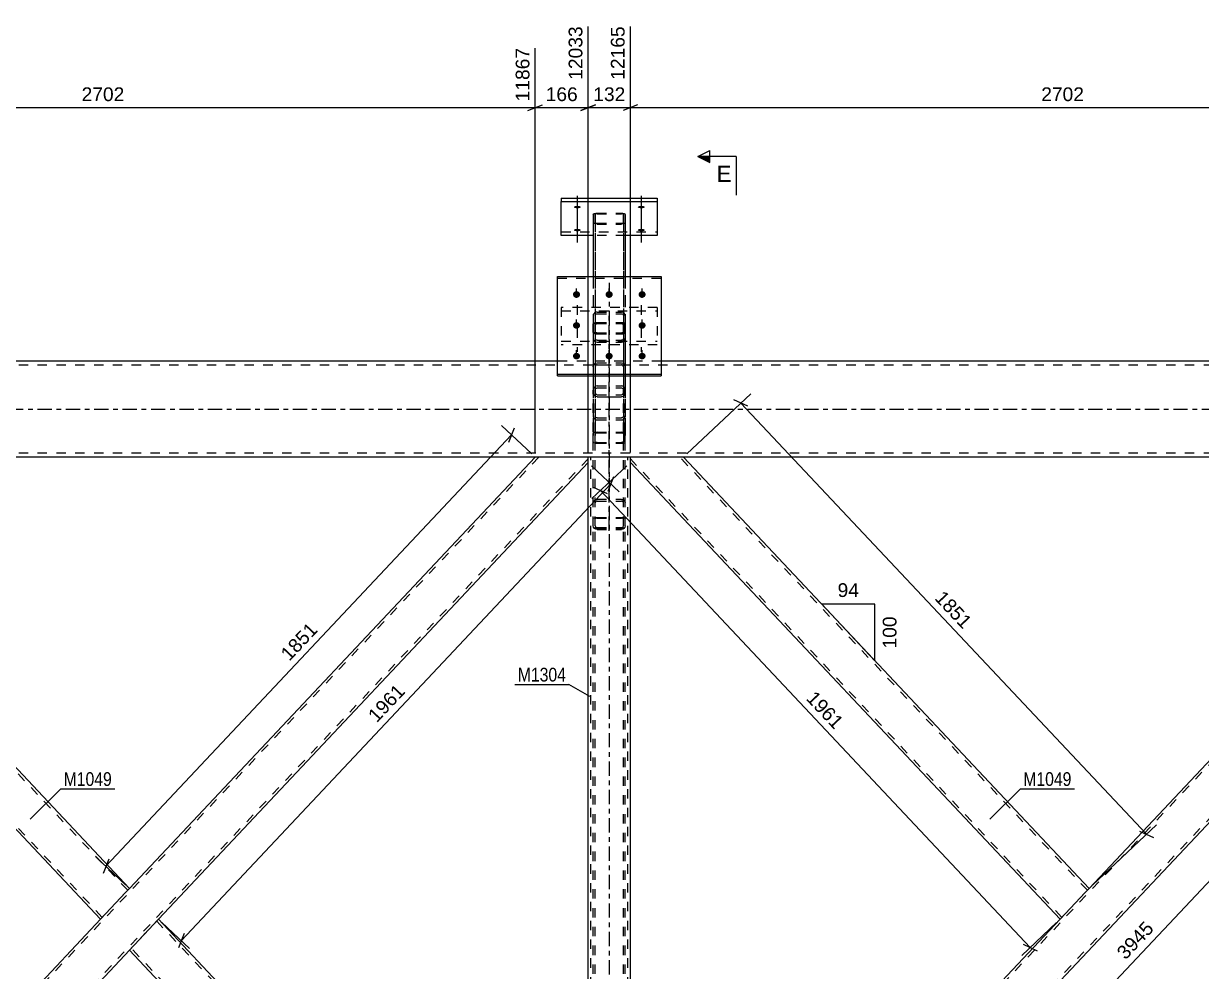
# Model space of a CAD drawing. Header units: millimetres. Extents: x -106 to 1083, y -547 to 294.
# Drawn here: x 681.8 to 927.3, y -117.2 to 80.4 of the extents above; entities that cross this region are included whole.
import ezdxf

# ---------------------------------------------------------------- set-up
doc = ezdxf.new("R2010")
doc.units = ezdxf.units.MM
doc.linetypes.add('DXK_LINE_DOT2', pattern=[3.9198, 1.9599, -1.9599])
doc.linetypes.add('DXK_LINE_DOT3', pattern=[5.9187, 2.979, -0.9799, 0.9799, -0.9799])
doc.styles.add('Arial', font='ARIAL.TTF', dxfattribs={"height": 0.2})
doc.styles.add('Arial Narrow', font='ARIALN.TTF', dxfattribs={"height": 0.2})

# ---------------------------------------------------------------- blocks, each defined once
blk = doc.blocks.new('Part-761556658-1425 - 1390')
at = {"color": 2, "linetype": 'Continuous'}
for p, q in [((793.84, 44.03), (793.84, 43.28)), ((793.84, 44.03), (813.84, 44.03)), ((793.84, 36.21), (793.84, 43.28)), ((793.84, 43.28), (813.84, 43.28)), ((813.84, 44.03), (813.84, 36.21)), ((800.51, 36.21), (793.84, 36.21)), ((813.84, 36.21), (807.17, 36.21))]:
    blk.add_line(p, q, dxfattribs=at)
at = {"color": 7, "linetype": 'DXK_LINE_DOT2'}
for p, q in [((793.84, 36.96), (813.84, 36.96)), ((807.17, 36.21), (800.51, 36.21))]:
    blk.add_line(p, q, dxfattribs=at)
blk = doc.blocks.new('Part-761556658-1579 - 1390')
at = {"color": 7, "linetype": 'DXK_LINE_DOT2'}
for p, q in [((808.23, -10), (799.43, -10)), ((799.43, -11.1), (799.43, -10)), ((799.97, -202.67), (799.97, -10)), ((807.7, -202.67), (807.7, -10)), ((808.23, -11.1), (808.23, -10)), ((799.43, -202.67), (799.43, -200.36)), ((808.23, -202.67), (808.23, -200.36)), ((808.23, -202.67), (799.43, -202.67))]:
    blk.add_line(p, q, dxfattribs=at)
at = {"color": 2, "linetype": 'Continuous'}
for p, q in [((799.43, -200.36), (799.43, -11.1)), ((808.23, -200.36), (808.23, -11.1))]:
    blk.add_line(p, q, dxfattribs=at)
blk = doc.blocks.new('Part-761556658-1434 - 1390')
at = {"color": 7, "linetype": 'DXK_LINE_DOT2'}
for p, q in [((793.84, 21.23), (793.84, 13.41)), ((813.84, 21.23), (793.84, 21.23)), ((793.84, 20.48), (813.84, 20.48)), ((813.84, 21.23), (813.84, 13.41)), ((793.84, 14.16), (813.84, 14.16)), ((813.84, 13.41), (793.84, 13.41))]:
    blk.add_line(p, q, dxfattribs=at)
blk = doc.blocks.new('Part-761556658-1443 - 1390')
at = {"color": 2, "linetype": 'Continuous'}
for p, q in [((793.01, 6.95), (793.01, 27.67)), ((793.01, 27.67), (814.68, 27.67)), ((814.68, 27.67), (814.68, 6.95)), ((793.01, 7.31), (814.68, 7.31)), ((793.01, 6.95), (814.68, 6.95))]:
    blk.add_line(p, q, dxfattribs=at)
at = {"color": 7, "linetype": 'DXK_LINE_DOT2'}
blk.add_line((793.01, 27.31), (814.68, 27.31), dxfattribs=at)
blk = doc.blocks.new('Part-761556658-1486 - 1390')
at = {"color": 7, "linetype": 'DXK_LINE_DOT3'}
blk.add_line((803.84, -14.24), (803.84, -216.15), dxfattribs=at)
at = {"color": 7, "linetype": 'DXK_LINE_DOT2'}
for p, q in [((800.51, -22.85), (800.57, -22.75)), ((800.51, -207.87), (800.51, -22.85)), ((800.57, -22.75), (800.74, -22.66)), ((800.74, -22.66), (801, -22.6)), ((800.94, -22.8), (800.91, -22.85)), ((800.91, -207.87), (800.91, -22.85)), ((801.03, -22.76), (800.94, -22.8)), ((801, -22.6), (801.31, -22.58)), ((801.16, -22.73), (801.03, -22.76)), ((801.31, -22.72), (801.16, -22.73)), ((801.31, -22.58), (806.38, -22.58)), ((801.31, -22.72), (806.38, -22.72)), ((806.38, -22.58), (806.68, -22.6)), ((806.53, -22.73), (806.38, -22.72)), ((806.66, -22.76), (806.53, -22.73)), ((806.74, -22.8), (806.66, -22.76)), ((806.68, -22.6), (806.94, -22.66)), ((806.78, -22.85), (806.74, -22.8)), ((806.78, -207.87), (806.78, -22.85)), ((806.94, -22.66), (807.11, -22.75)), ((807.11, -22.75), (807.18, -22.85)), ((807.18, -207.87), (807.18, -22.85)), ((800.57, -24.69), (800.51, -24.59)), ((800.74, -24.78), (800.57, -24.69)), ((801, -24.84), (800.74, -24.78)), ((800.91, -24.59), (800.94, -24.64)), ((800.94, -24.64), (801.03, -24.68)), ((801.31, -24.86), (801, -24.84)), ((801.03, -24.68), (801.16, -24.71)), ((801.16, -24.71), (801.31, -24.72)), ((801.31, -24.72), (806.38, -24.72)), ((801.31, -24.86), (806.38, -24.86)), ((806.38, -24.72), (806.53, -24.71)), ((806.68, -24.84), (806.38, -24.86)), ((806.53, -24.71), (806.66, -24.68)), ((806.66, -24.68), (806.74, -24.64)), ((806.94, -24.78), (806.68, -24.84)), ((806.74, -24.64), (806.78, -24.59)), ((807.11, -24.69), (806.94, -24.78)), ((807.18, -24.59), (807.11, -24.69)), ((801.31, -196.18), (801, -196.37)), ((801.31, -196.18), (806.38, -196.18)), ((806.68, -196.37), (806.38, -196.18)), ((800.57, -197.73), (800.51, -198.7)), ((800.91, -198.7), (800.94, -198.22)), ((801.16, -197.53), (801.31, -197.44)), ((801.31, -197.44), (806.38, -197.44)), ((806.38, -197.44), (806.53, -197.53)), ((806.74, -198.22), (806.78, -198.7)), ((807.18, -198.7), (807.11, -197.73)), ((800.91, -202.67), (800.51, -202.67)), ((807.18, -202.67), (806.78, -202.67)), ((800.51, -207.87), (800.57, -208.84)), ((800.94, -208.36), (800.91, -207.87)), ((806.78, -207.87), (806.74, -208.36)), ((807.11, -208.84), (807.18, -207.87)), ((801, -210.2), (801.16, -210.29)), ((801.31, -209.13), (801.16, -209.04)), ((801.16, -210.29), (801.31, -210.39)), ((801.31, -209.13), (806.38, -209.13)), ((801.31, -210.39), (806.38, -210.39)), ((806.53, -209.04), (806.38, -209.13)), ((806.38, -210.39), (806.66, -210.21)), ((806.66, -210.21), (806.68, -210.2))]:
    blk.add_line(p, q, dxfattribs=at)
for centre, radius, start, end in [((803.63, -197.96), 3.07, 148.9118, 175.8159), ((804.05, -197.96), 3.07, 4.1841, 31.0882), ((802.47, -198.33), 1.54, 148.9118, 175.8159), ((805.21, -198.33), 1.54, 4.1841, 31.0882), ((802.47, -208.24), 1.54, 184.1841, 211.0882), ((805.21, -208.24), 1.54, 328.9118, 355.8159), ((803.63, -208.61), 3.07, 184.1841, 211.0882), ((804.05, -208.61), 3.07, 328.9118, 355.8159)]:
    blk.add_arc(centre, radius, start, end, dxfattribs=at)
blk = doc.blocks.new('Part-761556658-1487 - 1390')
at = {"color": 7, "linetype": 'DXK_LINE_DOT2'}
for p, q in [((800.57, 4.32), (800.51, 3.99)), ((800.51, -24.31), (800.51, 3.99)), ((800.91, 3.99), (800.94, 4.15)), ((800.91, -24.31), (800.91, 3.99)), ((800.94, 4.15), (801.03, 4.29)), ((801.31, 4.84), (801, 4.78)), ((801.03, 4.29), (801.16, 4.38)), ((801.16, 4.38), (801.31, 4.42)), ((801.31, 4.84), (806.38, 4.84)), ((801.31, 4.42), (806.38, 4.42)), ((806.68, 4.78), (806.38, 4.84)), ((806.38, 4.42), (806.53, 4.38)), ((806.53, 4.38), (806.66, 4.29)), ((806.66, 4.29), (806.74, 4.15)), ((806.74, 4.15), (806.78, 3.99)), ((806.78, -24.31), (806.78, 3.99)), ((807.18, 3.99), (807.11, 4.32)), ((807.18, -24.31), (807.18, 3.99)), ((800.51, -1.4), (800.57, -1.73)), ((800.94, -1.56), (800.91, -1.4)), ((801.03, -1.7), (800.94, -1.56)), ((801, -2.19), (801.31, -2.25)), ((801.16, -1.79), (801.03, -1.7)), ((801.31, -1.83), (801.16, -1.79)), ((801.31, -1.83), (806.38, -1.83)), ((801.31, -2.25), (806.38, -2.25)), ((806.53, -1.79), (806.38, -1.83)), ((806.38, -2.25), (806.68, -2.19)), ((806.66, -1.7), (806.53, -1.79)), ((806.74, -1.56), (806.66, -1.7)), ((806.78, -1.4), (806.74, -1.56)), ((807.11, -1.73), (807.18, -1.4)), ((800.51, -19.55), (800.57, -19.26)), ((800.57, -19.26), (800.74, -19.01)), ((800.74, -19.01), (801, -18.85)), ((800.94, -19.4), (800.91, -19.55)), ((801.03, -19.28), (800.94, -19.4)), ((801, -18.85), (801.31, -18.79)), ((801.16, -19.2), (801.03, -19.28)), ((801.31, -19.17), (801.16, -19.2)), ((801.31, -18.79), (806.38, -18.79)), ((801.31, -19.17), (806.38, -19.17)), ((806.38, -18.79), (806.68, -18.85)), ((806.53, -19.2), (806.38, -19.17)), ((806.66, -19.28), (806.53, -19.2)), ((806.74, -19.4), (806.66, -19.28)), ((806.68, -18.85), (806.94, -19.01)), ((806.78, -19.55), (806.74, -19.4)), ((806.94, -19.01), (807.11, -19.26)), ((807.11, -19.26), (807.18, -19.55)), ((800.57, -24.6), (800.51, -24.31)), ((800.91, -24.31), (800.94, -24.45)), ((800.94, -24.45), (801.03, -24.57)), ((806.66, -24.57), (806.74, -24.45)), ((806.74, -24.45), (806.78, -24.31)), ((807.18, -24.31), (807.11, -24.6)), ((800.74, -24.84), (800.57, -24.6)), ((801, -25), (800.74, -24.84)), ((801.31, -25.06), (801, -25)), ((801.03, -24.57), (801.16, -24.65)), ((801.16, -24.65), (801.31, -24.68)), ((801.31, -24.68), (806.38, -24.68)), ((801.31, -25.06), (806.38, -25.06)), ((806.38, -24.68), (806.53, -24.65)), ((806.68, -25), (806.38, -25.06)), ((806.53, -24.65), (806.66, -24.57)), ((806.94, -24.84), (806.68, -25)), ((807.11, -24.6), (806.94, -24.84))]:
    blk.add_line(p, q, dxfattribs=at)
at = {"color": 7, "linetype": 'DXK_LINE_DOT3'}
blk.add_line((803.84, -25.34), (803.84, 4.71), dxfattribs=at)
at = {"color": 7, "linetype": 'DXK_LINE_DOT2'}
for centre, start, end in [((801.34, 4.02), 114.3146, 159.2368), ((806.34, 4.02), 20.7632, 65.6854), ((801.34, -1.43), 200.7632, 245.6854), ((806.34, -1.43), 294.3146, 339.2368)]:
    blk.add_arc(centre, 0.827, start, end, dxfattribs=at)
blk = doc.blocks.new('Part-761556658-1604 - 1390')
at = {"color": 7, "linetype": 'DXK_LINE_DOT3'}
blk.add_line((803.84, 26.35), (803.84, -15.34), dxfattribs=at)
at = {"color": 7, "linetype": 'DXK_LINE_DOT2'}
for p, q in [((800.51, 17.82), (800.57, 17.92)), ((800.51, 17.82), (800.51, 16.08)), ((800.51, 17.81), (800.51, -5.08)), ((800.57, 17.92), (800.74, 18.01)), ((800.74, 18.01), (801, 18.07)), ((800.94, 17.87), (800.91, 17.82)), ((800.91, 16.08), (800.91, 17.82)), ((800.91, 17.82), (800.91, -5.08)), ((801.02, 17.91), (800.94, 17.87)), ((801, 18.07), (801.31, 18.09)), ((801.15, 17.94), (801.02, 17.91)), ((801.31, 17.95), (801.15, 17.94)), ((801.31, 18.09), (806.37, 18.09)), ((801.31, 17.95), (806.37, 17.95)), ((806.37, 18.09), (806.68, 18.07)), ((806.53, 17.94), (806.37, 17.95)), ((806.66, 17.91), (806.53, 17.94)), ((806.74, 17.87), (806.66, 17.91)), ((806.68, 18.07), (806.94, 18.01)), ((806.77, 17.82), (806.74, 17.87)), ((806.77, 16.08), (806.77, 17.82)), ((806.77, 17.82), (806.78, -5.08)), ((806.94, 18.01), (807.11, 17.92)), ((807.11, 17.92), (807.17, 17.82)), ((807.17, 16.08), (807.17, 17.82)), ((807.17, 17.82), (807.18, -5.08)), ((800.51, 16.08), (800.51, -6.81)), ((800.57, 15.98), (800.51, 16.08)), ((800.74, 15.89), (800.57, 15.98)), ((801, 15.83), (800.74, 15.89)), ((800.91, 16.08), (800.91, -6.81)), ((800.91, 16.08), (800.94, 16.03)), ((800.94, 16.03), (801.02, 15.99)), ((801.31, 15.81), (801, 15.83)), ((801.02, 15.99), (801.15, 15.96)), ((801.15, 15.96), (801.31, 15.95)), ((801.31, 15.95), (806.37, 15.95)), ((801.31, 15.81), (806.37, 15.81)), ((806.37, 15.95), (806.53, 15.96)), ((806.68, 15.83), (806.37, 15.81)), ((806.53, 15.96), (806.66, 15.99)), ((806.66, 15.99), (806.74, 16.03)), ((806.94, 15.89), (806.68, 15.83)), ((806.74, 16.03), (806.77, 16.08)), ((806.77, 16.08), (806.78, -6.81)), ((807.11, 15.98), (806.94, 15.89)), ((807.17, 16.08), (807.11, 15.98)), ((807.17, 16.08), (807.18, -6.81)), ((800.74, -4.89), (800.57, -4.98)), ((801, -4.83), (800.74, -4.89)), ((801.31, -4.81), (801, -4.83)), ((801.31, -4.81), (806.38, -4.81)), ((806.68, -4.83), (806.38, -4.81)), ((806.94, -4.89), (806.68, -4.83)), ((807.11, -4.98), (806.94, -4.89)), ((800.57, -4.98), (800.51, -5.08)), ((800.51, -6.81), (800.51, -5.08)), ((800.51, -6.81), (800.57, -6.92)), ((800.57, -6.92), (800.74, -7.01)), ((800.74, -7.01), (801, -7.07)), ((800.91, -5.08), (800.94, -5.03)), ((800.91, -6.81), (800.91, -5.08)), ((800.94, -6.87), (800.91, -6.81)), ((800.94, -5.03), (801.03, -4.99)), ((801.03, -6.91), (800.94, -6.87)), ((801, -7.07), (801.31, -7.09)), ((801.03, -4.99), (801.16, -4.96)), ((801.16, -6.94), (801.03, -6.91)), ((801.16, -4.96), (801.31, -4.95)), ((801.31, -6.95), (801.16, -6.94)), ((801.31, -4.95), (806.38, -4.95)), ((801.31, -6.95), (806.38, -6.95)), ((801.31, -7.09), (806.38, -7.09)), ((806.38, -4.95), (806.53, -4.96)), ((806.53, -6.94), (806.38, -6.95)), ((806.38, -7.09), (806.68, -7.07)), ((806.53, -4.96), (806.66, -4.99)), ((806.66, -6.91), (806.53, -6.94)), ((806.66, -4.99), (806.74, -5.03)), ((806.74, -6.87), (806.66, -6.91)), ((806.68, -7.07), (806.94, -7.01)), ((806.74, -5.03), (806.78, -5.08)), ((806.78, -6.81), (806.74, -6.87)), ((806.78, -5.08), (806.78, -6.81)), ((806.94, -7.01), (807.11, -6.92)), ((807.18, -5.08), (807.11, -4.98)), ((807.11, -6.92), (807.18, -6.81)), ((807.18, -6.81), (807.18, -5.08))]:
    blk.add_line(p, q, dxfattribs=at)
blk = doc.blocks.new('Part-761556658-1509 - 1390')
at = {"color": 2, "linetype": 'Continuous'}
for p, q in [((703.83, -112.76), (709.87, -106.33)), ((709.87, -106.33), (798.3, -200.36)), ((788.39, -202.67), (703.83, -112.76))]:
    blk.add_line(p, q, dxfattribs=at)
at = {"color": 7, "linetype": 'DXK_LINE_DOT2'}
for p, q in [((799.43, -202.34), (709.51, -106.72)), ((704.2, -112.37), (704.23, -112.34)), ((789.12, -202.67), (704.2, -112.37)), ((798.3, -200.36), (799.43, -201.57)), ((799.43, -202.67), (788.39, -202.67)), ((799.43, -201.57), (799.43, -202.67))]:
    blk.add_line(p, q, dxfattribs=at)
blk = doc.blocks.new('Part-761556658-1562 - 1390')
at = {"color": 7, "linetype": 'DXK_LINE_DOT2'}
for p, q in [((800.57, 19.8), (800.51, 19.51)), ((800.74, 20.04), (800.57, 19.8)), ((801, 20.21), (800.74, 20.04)), ((800.91, 19.51), (800.94, 19.65)), ((800.94, 19.65), (801.03, 19.78)), ((801.31, 20.26), (801, 20.21)), ((801.03, 19.78), (801.16, 19.86)), ((801.16, 19.86), (801.31, 19.89)), ((801.31, 20.26), (806.38, 20.26)), ((801.31, 19.89), (806.38, 19.89)), ((806.68, 20.21), (806.38, 20.26)), ((806.38, 19.89), (806.53, 19.86)), ((806.53, 19.86), (806.66, 19.78)), ((806.66, 19.78), (806.74, 19.65)), ((806.94, 20.04), (806.68, 20.21)), ((806.74, 19.65), (806.78, 19.51)), ((807.11, 19.8), (806.94, 20.04)), ((807.18, 19.51), (807.11, 19.8)), ((800.51, 19.51), (800.51, 6.95)), ((800.91, 19.51), (800.91, 3.45)), ((806.78, 19.51), (806.78, 3.45)), ((807.18, 19.51), (807.18, 6.95)), ((800.51, 14.75), (800.57, 14.46)), ((800.94, 14.61), (800.91, 14.75)), ((806.78, 14.75), (806.74, 14.61)), ((807.11, 14.46), (807.18, 14.75)), ((800.57, 14.46), (800.74, 14.22)), ((800.74, 14.22), (801, 14.06)), ((801.03, 14.48), (800.94, 14.61)), ((801, 14.06), (801.31, 14)), ((801.16, 14.4), (801.03, 14.48)), ((801.31, 14.37), (801.16, 14.4)), ((801.31, 14.37), (806.38, 14.37)), ((801.31, 14), (806.38, 14)), ((806.53, 14.4), (806.38, 14.37)), ((806.38, 14), (806.68, 14.06)), ((806.66, 14.48), (806.53, 14.4)), ((806.74, 14.61), (806.66, 14.48)), ((806.68, 14.06), (806.94, 14.22)), ((806.94, 14.22), (807.11, 14.46)), ((800.51, 8.84), (800.57, 9.17)), ((800.94, 9), (800.91, 8.84)), ((801.03, 9.14), (800.94, 9)), ((801, 9.63), (801.31, 9.69)), ((801.16, 9.23), (801.03, 9.14)), ((801.31, 9.27), (801.16, 9.23)), ((801.31, 9.69), (806.38, 9.69)), ((801.31, 9.27), (806.38, 9.27)), ((806.38, 9.69), (806.68, 9.63)), ((806.53, 9.23), (806.38, 9.27)), ((806.66, 9.14), (806.53, 9.23)), ((806.74, 9), (806.66, 9.14)), ((806.78, 8.84), (806.74, 9)), ((807.11, 9.17), (807.18, 8.84)), ((800.91, 3.45), (800.94, 3.29)), ((800.94, 3.29), (801.03, 3.15)), ((801.03, 3.15), (801.16, 3.06)), ((801.16, 3.06), (801.31, 3.02)), ((801.31, 3.02), (806.38, 3.02)), ((806.38, 3.02), (806.53, 3.06)), ((806.53, 3.06), (806.66, 3.15)), ((806.66, 3.15), (806.74, 3.29)), ((806.74, 3.29), (806.78, 3.45))]:
    blk.add_line(p, q, dxfattribs=at)
at = {"color": 7, "linetype": 'DXK_LINE_DOT3'}
blk.add_line((803.84, 2.72), (803.84, 20.55), dxfattribs=at)
at = {"color": 2, "linetype": 'Continuous'}
for p, q in [((800.51, 6.95), (800.51, 3.45)), ((807.18, 6.95), (807.18, 3.45)), ((800.57, 3.12), (800.51, 3.45)), ((801.31, 2.6), (801, 2.66)), ((801.31, 2.6), (806.38, 2.6)), ((806.68, 2.66), (806.38, 2.6)), ((807.18, 3.45), (807.11, 3.12))]:
    blk.add_line(p, q, dxfattribs=at)
at = {"color": 7, "linetype": 'DXK_LINE_DOT2'}
for centre, start, end in [((801.34, 8.87), 114.32, 159.2417), ((806.34, 8.87), 20.7583, 65.68)]:
    blk.add_arc(centre, 0.827, start, end, dxfattribs=at)
at = {"color": 2, "linetype": 'Continuous'}
for centre, start, end in [((801.34, 3.42), 200.7583, 245.68), ((806.34, 3.42), 294.32, 339.2417)]:
    blk.add_arc(centre, 0.827, start, end, dxfattribs=at)
blk = doc.blocks.new('Part-761556658-1619 - 1390')
at = {"color": 7, "linetype": 'DXK_LINE_DOT2'}
for p, q in [((800.51, 40.62), (800.57, 40.72)), ((800.51, 40.62), (800.51, 38.88)), ((800.57, 40.72), (800.74, 40.81)), ((800.74, 40.81), (801, 40.87)), ((800.94, 40.67), (800.91, 40.62)), ((800.91, 38.88), (800.91, 40.62)), ((800.91, 40.62), (800.91, 17.7)), ((801.02, 40.71), (800.94, 40.67)), ((801, 40.87), (801.31, 40.89)), ((801.15, 40.74), (801.02, 40.71)), ((801.31, 40.75), (801.15, 40.74)), ((801.31, 40.89), (806.37, 40.89)), ((801.31, 40.75), (806.37, 40.75)), ((806.37, 40.89), (806.68, 40.87)), ((806.53, 40.74), (806.37, 40.75)), ((806.66, 40.71), (806.53, 40.74)), ((806.74, 40.67), (806.66, 40.71)), ((806.68, 40.87), (806.94, 40.81)), ((806.77, 40.62), (806.74, 40.67)), ((806.77, 38.88), (806.77, 40.62)), ((806.77, 40.62), (806.78, 17.7)), ((806.94, 40.81), (807.11, 40.72)), ((807.11, 40.72), (807.17, 40.62)), ((807.17, 40.62), (807.17, 38.88)), ((800.51, 38.88), (800.51, 15.97)), ((800.57, 38.78), (800.51, 38.88)), ((800.74, 38.69), (800.57, 38.78)), ((801, 38.63), (800.74, 38.69)), ((800.91, 38.88), (800.91, 15.97)), ((800.91, 38.88), (800.94, 38.83)), ((800.94, 38.83), (801.02, 38.79)), ((801.31, 38.61), (801, 38.63)), ((801.02, 38.79), (801.15, 38.76)), ((801.15, 38.76), (801.31, 38.75)), ((801.31, 38.75), (806.37, 38.75)), ((801.31, 38.61), (806.37, 38.61)), ((806.37, 38.75), (806.53, 38.76)), ((806.68, 38.63), (806.37, 38.61)), ((806.53, 38.76), (806.66, 38.79)), ((806.66, 38.79), (806.74, 38.83)), ((806.94, 38.69), (806.68, 38.63)), ((806.74, 38.83), (806.77, 38.88)), ((806.77, 38.88), (806.78, 15.97)), ((807.11, 38.78), (806.94, 38.69)), ((807.17, 38.88), (807.11, 38.78)), ((807.17, 38.88), (807.18, 15.97)), ((800.51, 27.67), (800.51, 17.7)), ((807.17, 27.67), (807.18, 17.7)), ((800.57, 17.81), (800.51, 17.7)), ((800.51, 15.97), (800.51, 17.7)), ((800.74, 17.9), (800.57, 17.81)), ((801, 17.96), (800.74, 17.9)), ((800.91, 17.7), (800.94, 17.75)), ((800.91, 15.97), (800.91, 17.7)), ((800.94, 17.75), (801.03, 17.8)), ((801.31, 17.98), (801, 17.96)), ((801.03, 17.8), (801.16, 17.83)), ((801.16, 17.83), (801.31, 17.84)), ((801.31, 17.98), (806.38, 17.98)), ((801.31, 17.84), (806.38, 17.84)), ((806.68, 17.96), (806.38, 17.98)), ((806.38, 17.84), (806.53, 17.83)), ((806.53, 17.83), (806.66, 17.8)), ((806.66, 17.8), (806.74, 17.76)), ((806.94, 17.9), (806.68, 17.96)), ((806.74, 17.76), (806.78, 17.7)), ((806.78, 17.7), (806.78, 15.97)), ((807.11, 17.81), (806.94, 17.9)), ((807.18, 17.7), (807.11, 17.81)), ((807.18, 15.97), (807.18, 17.7)), ((800.51, 15.97), (800.57, 15.86)), ((800.57, 15.86), (800.74, 15.78)), ((800.74, 15.78), (801, 15.72)), ((800.94, 15.92), (800.91, 15.97)), ((801.03, 15.87), (800.94, 15.92)), ((801, 15.72), (801.31, 15.7)), ((801.16, 15.84), (801.03, 15.87)), ((801.31, 15.83), (801.16, 15.84)), ((801.31, 15.83), (806.38, 15.83)), ((801.31, 15.7), (806.38, 15.7)), ((806.53, 15.84), (806.38, 15.83)), ((806.38, 15.7), (806.68, 15.72)), ((806.66, 15.87), (806.53, 15.84)), ((806.74, 15.92), (806.66, 15.87)), ((806.68, 15.72), (806.94, 15.78)), ((806.78, 15.97), (806.74, 15.92)), ((806.94, 15.78), (807.11, 15.87)), ((807.11, 15.87), (807.18, 15.97))]:
    blk.add_line(p, q, dxfattribs=at)
at = {"color": 2, "linetype": 'Continuous'}
for p, q in [((800.51, 40.61), (800.51, 27.67)), ((807.17, 40.61), (807.17, 27.67))]:
    blk.add_line(p, q, dxfattribs=at)
blk = doc.blocks.new('Part-761556658-1679 - 1390')
at = {"color": 2, "linetype": 'Continuous'}
for p, q in [((793.01, 10), (414.68, 10)), ((1035.51, 10), (814.68, 10)), ((1035.51, -10), (83.17, -10))]:
    blk.add_line(p, q, dxfattribs=at)
at = {"color": 7, "linetype": 'DXK_LINE_DOT2'}
for p, q in [((814.68, 10), (793.01, 10)), ((1035.51, 9.2), (45.43, 9.2)), ((1035.51, -9.2), (45.43, -9.2))]:
    blk.add_line(p, q, dxfattribs=at)
at = {"color": 7, "linetype": 'DXK_LINE_DOT3'}
blk.add_line((45.43, 0), (1035.51, 0), dxfattribs=at)
blk = doc.blocks.new('Bolt-761556658-1749 - 1390')
at = {"color": 1, "linetype": 'DXK_LINE_DOT2'}
for p, q in [((797.17, 21.66), (797.17, 16.77)), ((797.17, 16.87), (797.17, 11.98))]:
    blk.add_line(p, q, dxfattribs=at)
blk = doc.blocks.new('Bolt-761556658-1752 - 1390')
at = {"linetype": 'Continuous'}
for points in [[(797.17, 42.39), (797.33, 42.38), (797.47, 42.37), (797.61, 42.34), (797.72, 42.31), (797.81, 42.26), (797.87, 42.22), (797.9, 42.16), (797.9, 42.11), (797.87, 42.06), (797.81, 42.01), (797.72, 41.97), (797.61, 41.94), (797.47, 41.91), (797.33, 41.89), (797.17, 41.89), (797.02, 41.89), (796.88, 41.91), (796.74, 41.94), (796.63, 41.97), (796.54, 42.01), (796.48, 42.06), (796.45, 42.11), (796.45, 42.16), (796.48, 42.22), (796.54, 42.26), (796.63, 42.31), (796.74, 42.34), (796.88, 42.37), (797.02, 42.38)], [(797.17, 37.6), (797.33, 37.6), (797.47, 37.58), (797.61, 37.55), (797.72, 37.52), (797.81, 37.48), (797.87, 37.43), (797.9, 37.38), (797.9, 37.32), (797.87, 37.27), (797.81, 37.22), (797.72, 37.18), (797.61, 37.15), (797.47, 37.12), (797.33, 37.1), (797.17, 37.1), (797.02, 37.1), (796.88, 37.12), (796.74, 37.15), (796.63, 37.18), (796.54, 37.22), (796.48, 37.27), (796.45, 37.32), (796.45, 37.38), (796.48, 37.43), (796.54, 37.48), (796.63, 37.52), (796.74, 37.55), (796.88, 37.58), (797.02, 37.6)]]:
    blk.add_hatch(color=1, dxfattribs=at).paths.add_polyline_path(points)
at = {"color": 1, "linetype": 'Continuous'}
for p, q in [((797.17, 44.46), (797.17, 39.57)), ((797.17, 39.67), (797.17, 34.78))]:
    blk.add_line(p, q, dxfattribs=at)
blk = doc.blocks.new('Bolt-761556658-1755 - 1390')
at = {"linetype": 'Continuous'}
for points in [[(797.01, 23.23), (796.86, 23.24), (796.71, 23.29), (796.58, 23.36), (796.46, 23.46), (796.37, 23.57), (796.31, 23.7), (796.28, 23.84), (796.28, 23.99), (796.31, 24.13), (796.37, 24.26), (796.46, 24.38), (796.58, 24.47), (796.71, 24.55), (796.86, 24.59), (797.01, 24.61), (797.16, 24.59), (797.31, 24.55), (797.44, 24.47), (797.55, 24.38), (797.64, 24.26), (797.71, 24.13), (797.74, 23.99), (797.74, 23.84), (797.71, 23.7), (797.64, 23.57), (797.55, 23.46), (797.44, 23.36), (797.31, 23.29), (797.16, 23.24)], [(803.81, 23.23), (803.66, 23.24), (803.51, 23.29), (803.38, 23.36), (803.26, 23.46), (803.17, 23.57), (803.11, 23.7), (803.08, 23.84), (803.08, 23.99), (803.11, 24.13), (803.17, 24.26), (803.26, 24.38), (803.38, 24.47), (803.51, 24.55), (803.66, 24.59), (803.81, 24.61), (803.96, 24.59), (804.11, 24.55), (804.24, 24.47), (804.35, 24.38), (804.44, 24.26), (804.51, 24.13), (804.54, 23.99), (804.54, 23.84), (804.51, 23.7), (804.44, 23.57), (804.35, 23.46), (804.24, 23.36), (804.11, 23.29), (803.96, 23.24)], [(810.68, 23.23), (810.52, 23.24), (810.38, 23.29), (810.24, 23.36), (810.13, 23.46), (810.04, 23.57), (809.98, 23.7), (809.95, 23.84), (809.95, 23.99), (809.98, 24.13), (810.04, 24.26), (810.13, 24.38), (810.24, 24.47), (810.38, 24.55), (810.52, 24.59), (810.68, 24.61), (810.83, 24.59), (810.97, 24.55), (811.11, 24.47), (811.22, 24.38), (811.31, 24.26), (811.37, 24.13), (811.4, 23.99), (811.4, 23.84), (811.37, 23.7), (811.31, 23.57), (811.22, 23.46), (811.11, 23.36), (810.97, 23.29), (810.83, 23.24)], [(797.01, 16.77), (796.86, 16.79), (796.71, 16.83), (796.58, 16.91), (796.46, 17), (796.37, 17.12), (796.31, 17.25), (796.28, 17.39), (796.28, 17.54), (796.31, 17.68), (796.37, 17.81), (796.46, 17.92), (796.58, 18.02), (796.71, 18.09), (796.86, 18.14), (797.01, 18.15), (797.16, 18.14), (797.31, 18.09), (797.44, 18.02), (797.55, 17.92), (797.64, 17.81), (797.71, 17.68), (797.74, 17.54), (797.74, 17.39), (797.71, 17.25), (797.64, 17.12), (797.55, 17), (797.44, 16.91), (797.31, 16.83), (797.16, 16.79)], [(810.68, 16.77), (810.52, 16.79), (810.38, 16.83), (810.24, 16.91), (810.13, 17), (810.04, 17.12), (809.98, 17.25), (809.95, 17.39), (809.95, 17.54), (809.98, 17.68), (810.04, 17.81), (810.13, 17.92), (810.24, 18.02), (810.38, 18.09), (810.52, 18.14), (810.68, 18.15), (810.83, 18.14), (810.97, 18.09), (811.11, 18.02), (811.22, 17.92), (811.31, 17.81), (811.37, 17.68), (811.4, 17.54), (811.4, 17.39), (811.37, 17.25), (811.31, 17.12), (811.22, 17), (811.11, 16.91), (810.97, 16.83), (810.83, 16.79)], [(797.01, 10.38), (796.86, 10.4), (796.71, 10.44), (796.58, 10.52), (796.46, 10.61), (796.37, 10.73), (796.31, 10.86), (796.28, 11), (796.28, 11.15), (796.31, 11.29), (796.37, 11.42), (796.46, 11.53), (796.58, 11.63), (796.71, 11.7), (796.86, 11.75), (797.01, 11.76), (797.16, 11.75), (797.31, 11.7), (797.44, 11.63), (797.55, 11.53), (797.64, 11.42), (797.71, 11.29), (797.74, 11.15), (797.74, 11), (797.71, 10.86), (797.64, 10.73), (797.55, 10.61), (797.44, 10.52), (797.31, 10.44), (797.16, 10.4)], [(803.81, 10.38), (803.66, 10.4), (803.51, 10.44), (803.38, 10.52), (803.26, 10.61), (803.17, 10.73), (803.11, 10.86), (803.08, 11), (803.08, 11.15), (803.11, 11.29), (803.17, 11.42), (803.26, 11.53), (803.38, 11.63), (803.51, 11.7), (803.66, 11.75), (803.81, 11.76), (803.96, 11.75), (804.11, 11.7), (804.24, 11.63), (804.35, 11.53), (804.44, 11.42), (804.51, 11.29), (804.54, 11.15), (804.54, 11), (804.51, 10.86), (804.44, 10.73), (804.35, 10.61), (804.24, 10.52), (804.11, 10.44), (803.96, 10.4)], [(810.68, 10.38), (810.52, 10.4), (810.38, 10.44), (810.24, 10.52), (810.13, 10.61), (810.04, 10.73), (809.98, 10.86), (809.95, 11), (809.95, 11.15), (809.98, 11.29), (810.04, 11.42), (810.13, 11.53), (810.24, 11.63), (810.38, 11.7), (810.52, 11.75), (810.68, 11.76), (810.83, 11.75), (810.97, 11.7), (811.11, 11.63), (811.22, 11.53), (811.31, 11.42), (811.37, 11.29), (811.4, 11.15), (811.4, 11), (811.37, 10.86), (811.31, 10.73), (811.22, 10.61), (811.11, 10.52), (810.97, 10.44), (810.83, 10.4)]]:
    blk.add_hatch(color=1, dxfattribs=at).paths.add_polyline_path(points)
at = {"color": 1, "linetype": 'Continuous'}
for p, q in [((797.01, 23.25), (797.01, 25.15)), ((803.81, 23.25), (803.81, 25.15)), ((810.68, 23.25), (810.68, 25.15)), ((797.01, 16.8), (797.01, 18.69)), ((810.68, 16.8), (810.68, 18.69)), ((797.01, 10.41), (797.01, 12.3)), ((803.81, 10.41), (803.81, 12.3)), ((810.68, 10.41), (810.68, 12.3))]:
    blk.add_line(p, q, dxfattribs=at)
blk = doc.blocks.new('Part-761556658-1817 - 1390')
at = {"color": 2, "linetype": 'Continuous'}
for p, q in [((808.23, -11.1), (808.23, -10)), ((897.79, -106.33), (808.23, -11.1)), ((903.83, -99.91), (819.28, -10)), ((903.83, -99.91), (903.1, -100.69)), ((903.1, -100.69), (897.79, -106.33))]:
    blk.add_line(p, q, dxfattribs=at)
at = {"color": 7, "linetype": 'DXK_LINE_DOT2'}
for p, q in [((819.28, -10), (808.23, -10)), ((898.16, -105.94), (808.23, -10.32)), ((903.47, -100.3), (818.54, -10)), ((903.78, -99.97), (903.1, -100.69)), ((898.16, -105.94), (898.19, -105.91))]:
    blk.add_line(p, q, dxfattribs=at)
blk = doc.blocks.new('Part-761556658-1832 - 1390')
at = {"color": 7, "linetype": 'DXK_LINE_DOT2'}
for p, q in [((989.12, -10), (808.23, -202.34)), ((999.43, -10.32), (818.55, -202.67)), ((999.43, -10), (988.39, -10)), ((903.83, -99.91), (897.79, -106.33)), ((809.36, -200.36), (808.23, -201.57)), ((808.23, -202.67), (808.23, -201.57)), ((819.28, -202.67), (808.23, -202.67))]:
    blk.add_line(p, q, dxfattribs=at)
at = {"color": 2, "linetype": 'Continuous'}
for p, q in [((999.43, -11.1), (819.28, -202.67)), ((988.39, -10), (903.83, -99.91)), ((999.43, -11.1), (999.43, -10)), ((897.79, -106.33), (809.36, -200.36))]:
    blk.add_line(p, q, dxfattribs=at)
blk = doc.blocks.new('Part-761556658-1837 - 1390')
at = {"color": 2, "linetype": 'Continuous'}
for p, q in [((608.23, -11.1), (608.23, -10)), ((697.79, -106.33), (608.23, -11.1)), ((703.83, -99.91), (619.28, -10)), ((703.62, -100.14), (703.1, -100.69)), ((703.83, -99.91), (703.62, -100.14)), ((703.1, -100.69), (697.79, -106.33))]:
    blk.add_line(p, q, dxfattribs=at)
at = {"color": 7, "linetype": 'DXK_LINE_DOT2'}
for p, q in [((619.28, -10), (608.23, -10)), ((698.16, -105.94), (608.23, -10.32)), ((703.47, -100.3), (618.55, -10)), ((703.38, -100.39), (703.1, -100.69)), ((703.62, -100.14), (703.47, -100.3)), ((698.16, -105.94), (698.19, -105.91))]:
    blk.add_line(p, q, dxfattribs=at)
blk = doc.blocks.new('Part-761556658-1842 - 1390')
at = {"color": 7, "linetype": 'DXK_LINE_DOT2'}
for p, q in [((789.12, -10), (608.23, -202.34)), ((799.43, -10.32), (618.55, -202.67)), ((799.43, -10), (788.39, -10)), ((703.83, -99.91), (697.79, -106.33)), ((709.87, -106.33), (703.83, -112.76)), ((619.28, -202.67), (608.23, -202.67))]:
    blk.add_line(p, q, dxfattribs=at)
at = {"color": 2, "linetype": 'Continuous'}
for p, q in [((788.39, -10), (703.83, -99.91)), ((799.43, -11.1), (709.87, -106.33)), ((799.43, -11.1), (799.43, -10)), ((697.79, -106.33), (608.23, -201.57)), ((703.83, -112.76), (619.28, -202.67)), ((608.23, -202.67), (608.23, -201.57))]:
    blk.add_line(p, q, dxfattribs=at)
blk = doc.blocks.new('Bolt-761556658-1903 - 1390')
at = {"color": 1, "linetype": 'DXK_LINE_DOT2'}
for p, q in [((810.51, 21.66), (810.51, 16.77)), ((810.51, 16.87), (810.51, 11.98))]:
    blk.add_line(p, q, dxfattribs=at)
blk = doc.blocks.new('Bolt-761556658-1906 - 1390')
at = {"linetype": 'Continuous'}
for points in [[(810.51, 42.39), (810.66, 42.38), (810.81, 42.37), (810.94, 42.34), (811.05, 42.31), (811.14, 42.26), (811.21, 42.22), (811.24, 42.16), (811.24, 42.11), (811.21, 42.06), (811.14, 42.01), (811.05, 41.97), (810.94, 41.94), (810.81, 41.91), (810.66, 41.89), (810.51, 41.89), (810.36, 41.89), (810.21, 41.91), (810.08, 41.94), (809.96, 41.97), (809.87, 42.01), (809.81, 42.06), (809.78, 42.11), (809.78, 42.16), (809.81, 42.22), (809.87, 42.26), (809.96, 42.31), (810.08, 42.34), (810.21, 42.37), (810.36, 42.38)], [(810.51, 37.6), (810.66, 37.6), (810.81, 37.58), (810.94, 37.55), (811.05, 37.52), (811.14, 37.48), (811.21, 37.43), (811.24, 37.38), (811.24, 37.32), (811.21, 37.27), (811.14, 37.22), (811.05, 37.18), (810.94, 37.15), (810.81, 37.12), (810.66, 37.1), (810.51, 37.1), (810.36, 37.1), (810.21, 37.12), (810.08, 37.15), (809.96, 37.18), (809.87, 37.22), (809.81, 37.27), (809.78, 37.32), (809.78, 37.38), (809.81, 37.43), (809.87, 37.48), (809.96, 37.52), (810.08, 37.55), (810.21, 37.58), (810.36, 37.6)]]:
    blk.add_hatch(color=1, dxfattribs=at).paths.add_polyline_path(points)
at = {"color": 1, "linetype": 'Continuous'}
for p, q in [((810.51, 44.46), (810.51, 39.57)), ((810.51, 39.67), (810.51, 34.78))]:
    blk.add_line(p, q, dxfattribs=at)
blk = doc.blocks.new('StraightDimension-761556658-20602 - 1390')
at = {"color": 7, "linetype": 'Continuous'}
for p, q in [((808.23, -9), (808.23, 79.8)), ((988.39, -9), (988.39, 75.3)), ((809.73, 63.48), (806.73, 62.28)), ((808.23, 62.88), (988.39, 62.88)), ((986.89, 62.28), (989.89, 63.48))]:
    blk.add_line(p, q, dxfattribs=at)
at = {"color": 0, "linetype": 'Continuous'}
blk.add_wipeout([(987.79, 75.9), (983.59, 75.9), (983.59, 63.58), (987.79, 63.58)], dxfattribs=at)
at = {"color": 0}
blk.add_wipeout([(903.36, 63.63), (903.36, 67.83), (893.26, 67.83), (893.26, 63.63)], dxfattribs=at)
at = {"color": 3, "linetype": 'Continuous', "style": 'Arial'}
blk.add_text('14867', height=2.865, rotation=90.0002, dxfattribs=at).set_placement((987.19, 64.18))
at = {"color": 3, "style": 'Arial'}
blk.add_text('2702', height=2.865, dxfattribs=at).set_placement((893.86, 64.23))
blk = doc.blocks.new('StraightDimension-761556658-21757 - 1390')
at = {"color": 7, "linetype": 'Continuous'}
for p, q in [((820, -9.31), (833.34, 3.23)), ((832.73, 0.6), (829.8, 1.96)), ((831.27, 1.28), (915.82, -88.63)), ((904.56, -99.23), (917.9, -86.68)), ((914.36, -87.95), (917.29, -89.31))]:
    blk.add_line(p, q, dxfattribs=at)
at = {"color": 0}
blk.add_wipeout([(877.55, -46.84), (880.61, -43.96), (873.69, -36.61), (870.63, -39.49)], dxfattribs=at)
at = {"color": 3, "style": 'Arial'}
blk.add_text('1851', height=2.865, rotation=-46.7591, dxfattribs=at).set_placement((871.48, -39.51))
blk = doc.blocks.new('StraightDimension-761556658-20604 - 1390')
at = {"color": 7, "linetype": 'Continuous'}
for p, q in [((799.43, -9), (799.43, 79.8)), ((788.39, -9), (788.39, 75.3)), ((786.89, 62.28), (789.89, 63.48)), ((788.39, 62.88), (799.43, 62.88)), ((800.93, 63.48), (797.93, 62.28))]:
    blk.add_line(p, q, dxfattribs=at)
at = {"color": 0}
blk.add_wipeout([(797.85, 63.63), (797.85, 67.83), (789.98, 67.83), (789.98, 63.63)], dxfattribs=at)
at = {"color": 0, "linetype": 'Continuous'}
blk.add_wipeout([(798.83, 80.4), (794.63, 80.4), (794.63, 68.08), (798.83, 68.08)], dxfattribs=at)
at = {"color": 3, "linetype": 'Continuous', "style": 'Arial'}
blk.add_text('12033', height=2.865, rotation=90.0002, dxfattribs=at).set_placement((798.23, 68.68))
at = {"color": 3, "style": 'Arial'}
blk.add_text('166', height=2.865, dxfattribs=at).set_placement((790.58, 64.23))
blk = doc.blocks.new('StraightDimension-761556658-20603 - 1390')
at = {"color": 7, "linetype": 'Continuous'}
for p, q in [((799.43, -9), (799.43, 79.8)), ((808.23, -9), (808.23, 79.8)), ((797.93, 62.28), (800.93, 63.48)), ((799.43, 62.88), (808.23, 62.88)), ((809.73, 63.48), (806.73, 62.28))]:
    blk.add_line(p, q, dxfattribs=at)
at = {"color": 0}
blk.add_wipeout([(807.77, 63.63), (807.77, 67.83), (799.9, 67.83), (799.9, 63.63)], dxfattribs=at)
at = {"color": 0, "linetype": 'Continuous'}
blk.add_wipeout([(807.63, 80.4), (803.43, 80.4), (803.43, 68.08), (807.63, 68.08)], dxfattribs=at)
at = {"color": 3, "linetype": 'Continuous', "style": 'Arial'}
blk.add_text('12165', height=2.865, rotation=90.0002, dxfattribs=at).set_placement((807.03, 68.68))
at = {"color": 3, "style": 'Arial'}
blk.add_text('132', height=2.865, dxfattribs=at).set_placement((800.5, 64.23))
blk = doc.blocks.new('StraightDimension-761556658-20605 - 1390')
at = {"color": 7, "linetype": 'Continuous'}
for p, q in [((608.23, -9), (608.23, 77.58)), ((788.39, -9), (788.39, 75.3)), ((609.73, 63.48), (606.73, 62.28)), ((608.23, 62.88), (788.39, 62.88)), ((786.89, 62.28), (789.89, 63.48))]:
    blk.add_line(p, q, dxfattribs=at)
at = {"color": 0, "linetype": 'Continuous'}
blk.add_wipeout([(787.79, 75.9), (783.59, 75.9), (783.59, 63.58), (787.79, 63.58)], dxfattribs=at)
at = {"color": 0}
blk.add_wipeout([(703.36, 63.63), (703.36, 67.83), (693.26, 67.83), (693.26, 63.63)], dxfattribs=at)
at = {"color": 3, "linetype": 'Continuous', "style": 'Arial'}
blk.add_text('11867', height=2.865, rotation=90.0002, dxfattribs=at).set_placement((787.19, 64.18))
at = {"color": 3, "style": 'Arial'}
blk.add_text('2702', height=2.865, dxfattribs=at).set_placement((693.86, 64.23))
blk = doc.blocks.new('StraightDimension-761556658-21782 - 1390')
at = {"color": 7, "linetype": 'Continuous'}
for p, q in [((1000.16, -11.79), (1007.28, -18.48)), ((825.38, -208.4), (1005.53, -16.84)), ((1004.94, -18.34), (1006.12, -15.33)), ((820.01, -203.35), (827.12, -210.05)), ((825.97, -206.9), (824.78, -209.9))]:
    blk.add_line(p, q, dxfattribs=at)
at = {"color": 0}
blk.add_wipeout([(918.36, -108.43), (915.3, -105.55), (908.39, -112.9), (911.45, -115.78)], dxfattribs=at)
at = {"color": 3, "style": 'Arial'}
blk.add_text('3945', height=2.865, rotation=46.7591, dxfattribs=at).set_placement((911.42, -114.93))
blk = doc.blocks.new('StraightDimension-761556658-21712 - 1390')
at = {"color": 7, "linetype": 'Continuous'}
for p, q in [((787.66, -9.31), (781.4, -3.42)), ((782.88, -6.88), (784.06, -3.87)), ((698.92, -95.29), (783.47, -5.37)), ((703.11, -99.23), (696.84, -93.33)), ((699.51, -93.78), (698.32, -96.79))]:
    blk.add_line(p, q, dxfattribs=at)
at = {"color": 0}
blk.add_wipeout([(744.11, -46.14), (741.05, -43.26), (734.13, -50.62), (737.19, -53.49)], dxfattribs=at)
at = {"color": 3, "style": 'Arial'}
blk.add_text('1851', height=2.865, rotation=46.7591, dxfattribs=at).set_placement((737.16, -52.65))
blk = doc.blocks.new('AngleDimension-761556658-21377 - 1390')
at = {"color": 7, "linetype": 'Continuous'}
for p, q in [((858.07, -51.25), (848.1, -40.65)), ((859.19, -40.65), (848.1, -40.65)), ((859.19, -52.45), (848.1, -40.65)), ((859.19, -52.45), (859.19, -40.65))]:
    blk.add_line(p, q, dxfattribs=at)
at = {"color": 0}
for points in [[(856.47, -39.75), (856.47, -35.55), (850.82, -35.55), (850.82, -39.75)], [(864.29, -42.61), (860.09, -42.61), (860.09, -50.48), (864.29, -50.48)]]:
    blk.add_wipeout(points, dxfattribs=at)
at = {"color": 3, "style": 'Arial'}
blk.add_text('94', height=2.865, dxfattribs=at).set_placement((851.42, -39.15))
blk.add_text('100', height=2.865, rotation=90.0002, dxfattribs=at).set_placement((863.69, -49.88))
blk = doc.blocks.new('StraightDimension-761556658-21741 - 1390')
at = {"color": 7, "linetype": 'Continuous'}
for p, q in [((800.16, -11.79), (805.93, -17.21)), ((803.59, -17.07), (804.77, -14.06)), ((714.62, -110.8), (804.18, -15.57)), ((710.6, -107.02), (716.37, -112.44)), ((715.21, -109.29), (714.03, -112.3))]:
    blk.add_line(p, q, dxfattribs=at)
at = {"color": 0}
blk.add_wipeout([(762.31, -58.99), (759.25, -56.11), (752.34, -63.47), (755.4, -66.35)], dxfattribs=at)
at = {"color": 3, "style": 'Arial'}
blk.add_text('1961', height=2.865, rotation=46.7591, dxfattribs=at).set_placement((755.37, -65.5))
blk = doc.blocks.new('StraightDimension-761556658-21844 - 1390')
at = {"color": 7, "linetype": 'Continuous'}
for p, q in [((807.5, -11.79), (800.23, -18.63)), ((803.44, -17.67), (800.52, -16.3)), ((801.98, -16.98), (891.54, -112.21)), ((897.06, -107.02), (889.79, -113.86)), ((890.07, -111.53), (893, -112.9))]:
    blk.add_line(p, q, dxfattribs=at)
at = {"color": 0}
blk.add_wipeout([(850.76, -67.76), (853.82, -64.88), (846.91, -57.53), (843.85, -60.41)], dxfattribs=at)
at = {"color": 3, "style": 'Arial'}
blk.add_text('1961', height=2.865, rotation=-46.7591, dxfattribs=at).set_placement((844.7, -60.43))
blk = doc.blocks.new('Mark-761556658-20267 - 1390')
at = {"color": 0}
blk.add_wipeout([(900.17, -78.54), (900.17, -75.54), (890.12, -75.54), (890.12, -78.54)], dxfattribs=at)
blk.add_wipeout([(900.17, -78.54), (900.17, -75.54), (890.12, -75.54), (890.12, -78.54)], dxfattribs=at)
at = {"color": 30, "linetype": 'Continuous'}
for p, q in [((883.16, -85.5), (889.52, -79.14)), ((889.52, -79.14), (900.77, -79.14))]:
    blk.add_line(p, q, dxfattribs=at)
at = {"color": 3, "style": 'Arial Narrow'}
blk.add_text('M1049', height=2.863, dxfattribs=at).set_placement((890.12, -78.54))
blk = doc.blocks.new('Mark-761556658-20258 - 1390')
at = {"color": 0}
blk.add_wipeout([(794.82, -56.77), (794.82, -53.77), (784.77, -53.77), (784.77, -56.77)], dxfattribs=at)
blk.add_wipeout([(794.82, -56.77), (794.82, -53.77), (784.77, -53.77), (784.77, -56.77)], dxfattribs=at)
at = {"color": 30, "linetype": 'Continuous'}
for p in [(784.17, -57.37), (799.75, -59.87)]:
    blk.add_line(p, (795.42, -57.37), dxfattribs=at)
at = {"color": 3, "style": 'Arial Narrow'}
blk.add_text('M1304', height=2.863, dxfattribs=at).set_placement((784.77, -56.77))
blk = doc.blocks.new('Mark-761556658-20273 - 1390')
at = {"color": 0}
blk.add_wipeout([(700.18, -78.54), (700.18, -75.54), (690.12, -75.54), (690.12, -78.54)], dxfattribs=at)
blk.add_wipeout([(700.18, -78.54), (700.18, -75.54), (690.12, -75.54), (690.12, -78.54)], dxfattribs=at)
at = {"color": 30, "linetype": 'Continuous'}
for p, q in [((683.16, -85.5), (689.52, -79.14)), ((689.52, -79.14), (700.78, -79.14))]:
    blk.add_line(p, q, dxfattribs=at)
at = {"color": 3, "style": 'Arial Narrow'}
blk.add_text('M1049', height=2.863, dxfattribs=at).set_placement((690.12, -78.54))
blk = doc.blocks.new('SectionMark-761556658-22775 - 1390')
at = {"linetype": 'Continuous'}
for points in [[(824.81, 52.65), (824.81, 51.4), (822.31, 52.65)], [(824.81, -234.47), (824.81, -235.72), (822.31, -235.72)]]:
    blk.add_hatch(color=6, dxfattribs=at).paths.add_polyline_path(points)
at = {"color": 6, "linetype": 'Continuous'}
for p, q in [((822.31, 52.65), (824.81, 53.9)), ((830.31, 52.65), (822.31, 52.65)), ((822.31, 52.65), (824.81, 51.4)), ((824.81, 51.4), (824.81, 53.9)), ((822.31, -235.72), (824.81, -234.47)), ((824.81, -234.47), (824.81, -236.97)), ((830.31, -235.72), (822.31, -235.72)), ((824.81, -236.97), (822.31, -235.72))]:
    blk.add_line(p, q, dxfattribs=at)
at = {"color": 0, "linetype": 'Continuous'}
for points in [[(829.31, 47.4), (829.31, 50.9), (826.2, 50.9), (826.2, 47.4)], [(829.31, -233.97), (829.31, -230.47), (826.2, -230.47), (826.2, -233.97)]]:
    blk.add_wipeout(points, dxfattribs=at)
at = {"color": 6, "linetype": 'Continuous'}
for p, q in [((830.31, 52.65), (830.31, 44.65)), ((830.31, -235.72), (830.31, -227.72))]:
    blk.add_line(p, q, dxfattribs=at)
at = {"color": 3, "linetype": 'Continuous', "style": 'Arial'}
for p in [(826.2, 47.4), (826.2, -233.97)]:
    blk.add_text('E', height=3.34, dxfattribs=at).set_placement(p)

msp = doc.modelspace()

# ---------------------------------------------------------------- block references
for name in ['Bolt-761556658-1752 - 1390', 'Bolt-761556658-1906 - 1390', 'Part-761556658-1425 - 1390', 'Part-761556658-1619 - 1390', 'Part-761556658-1443 - 1390', 'Bolt-761556658-1755 - 1390', 'Part-761556658-1604 - 1390', 'Part-761556658-1434 - 1390', 'Bolt-761556658-1749 - 1390', 'Part-761556658-1562 - 1390', 'Bolt-761556658-1903 - 1390', 'Part-761556658-1679 - 1390', 'Part-761556658-1487 - 1390', 'Part-761556658-1837 - 1390', 'Part-761556658-1842 - 1390', 'Part-761556658-1579 - 1390', 'Part-761556658-1817 - 1390', 'Part-761556658-1832 - 1390', 'Part-761556658-1486 - 1390', 'Part-761556658-1509 - 1390']:
    msp.add_blockref(name, (0, 0))

# ---------------------------------------------------------------- next in the draw order: block references
for name in ['StraightDimension-761556658-20604 - 1390', 'StraightDimension-761556658-20602 - 1390']:
    msp.add_blockref(name, (0, 0))

# ---------------------------------------------------------------- next in the draw order: block references
for name in ['StraightDimension-761556658-20603 - 1390', 'StraightDimension-761556658-20605 - 1390', 'StraightDimension-761556658-21757 - 1390']:
    msp.add_blockref(name, (0, 0))

# ---------------------------------------------------------------- next in the draw order: block references
for name in ['StraightDimension-761556658-21712 - 1390', 'StraightDimension-761556658-21782 - 1390']:
    msp.add_blockref(name, (0, 0))

# ---------------------------------------------------------------- next in the draw order: block references
for name in ['StraightDimension-761556658-21741 - 1390', 'AngleDimension-761556658-21377 - 1390', 'Mark-761556658-20273 - 1390']:
    msp.add_blockref(name, (0, 0))

# ---------------------------------------------------------------- next in the draw order: block references
msp.add_blockref('StraightDimension-761556658-21844 - 1390', (0, 0))

# ---------------------------------------------------------------- next in the draw order: block references
for name in ['SectionMark-761556658-22775 - 1390', 'Mark-761556658-20258 - 1390', 'Mark-761556658-20267 - 1390']:
    msp.add_blockref(name, (0, 0))

doc.saveas('drawing.dxf')
